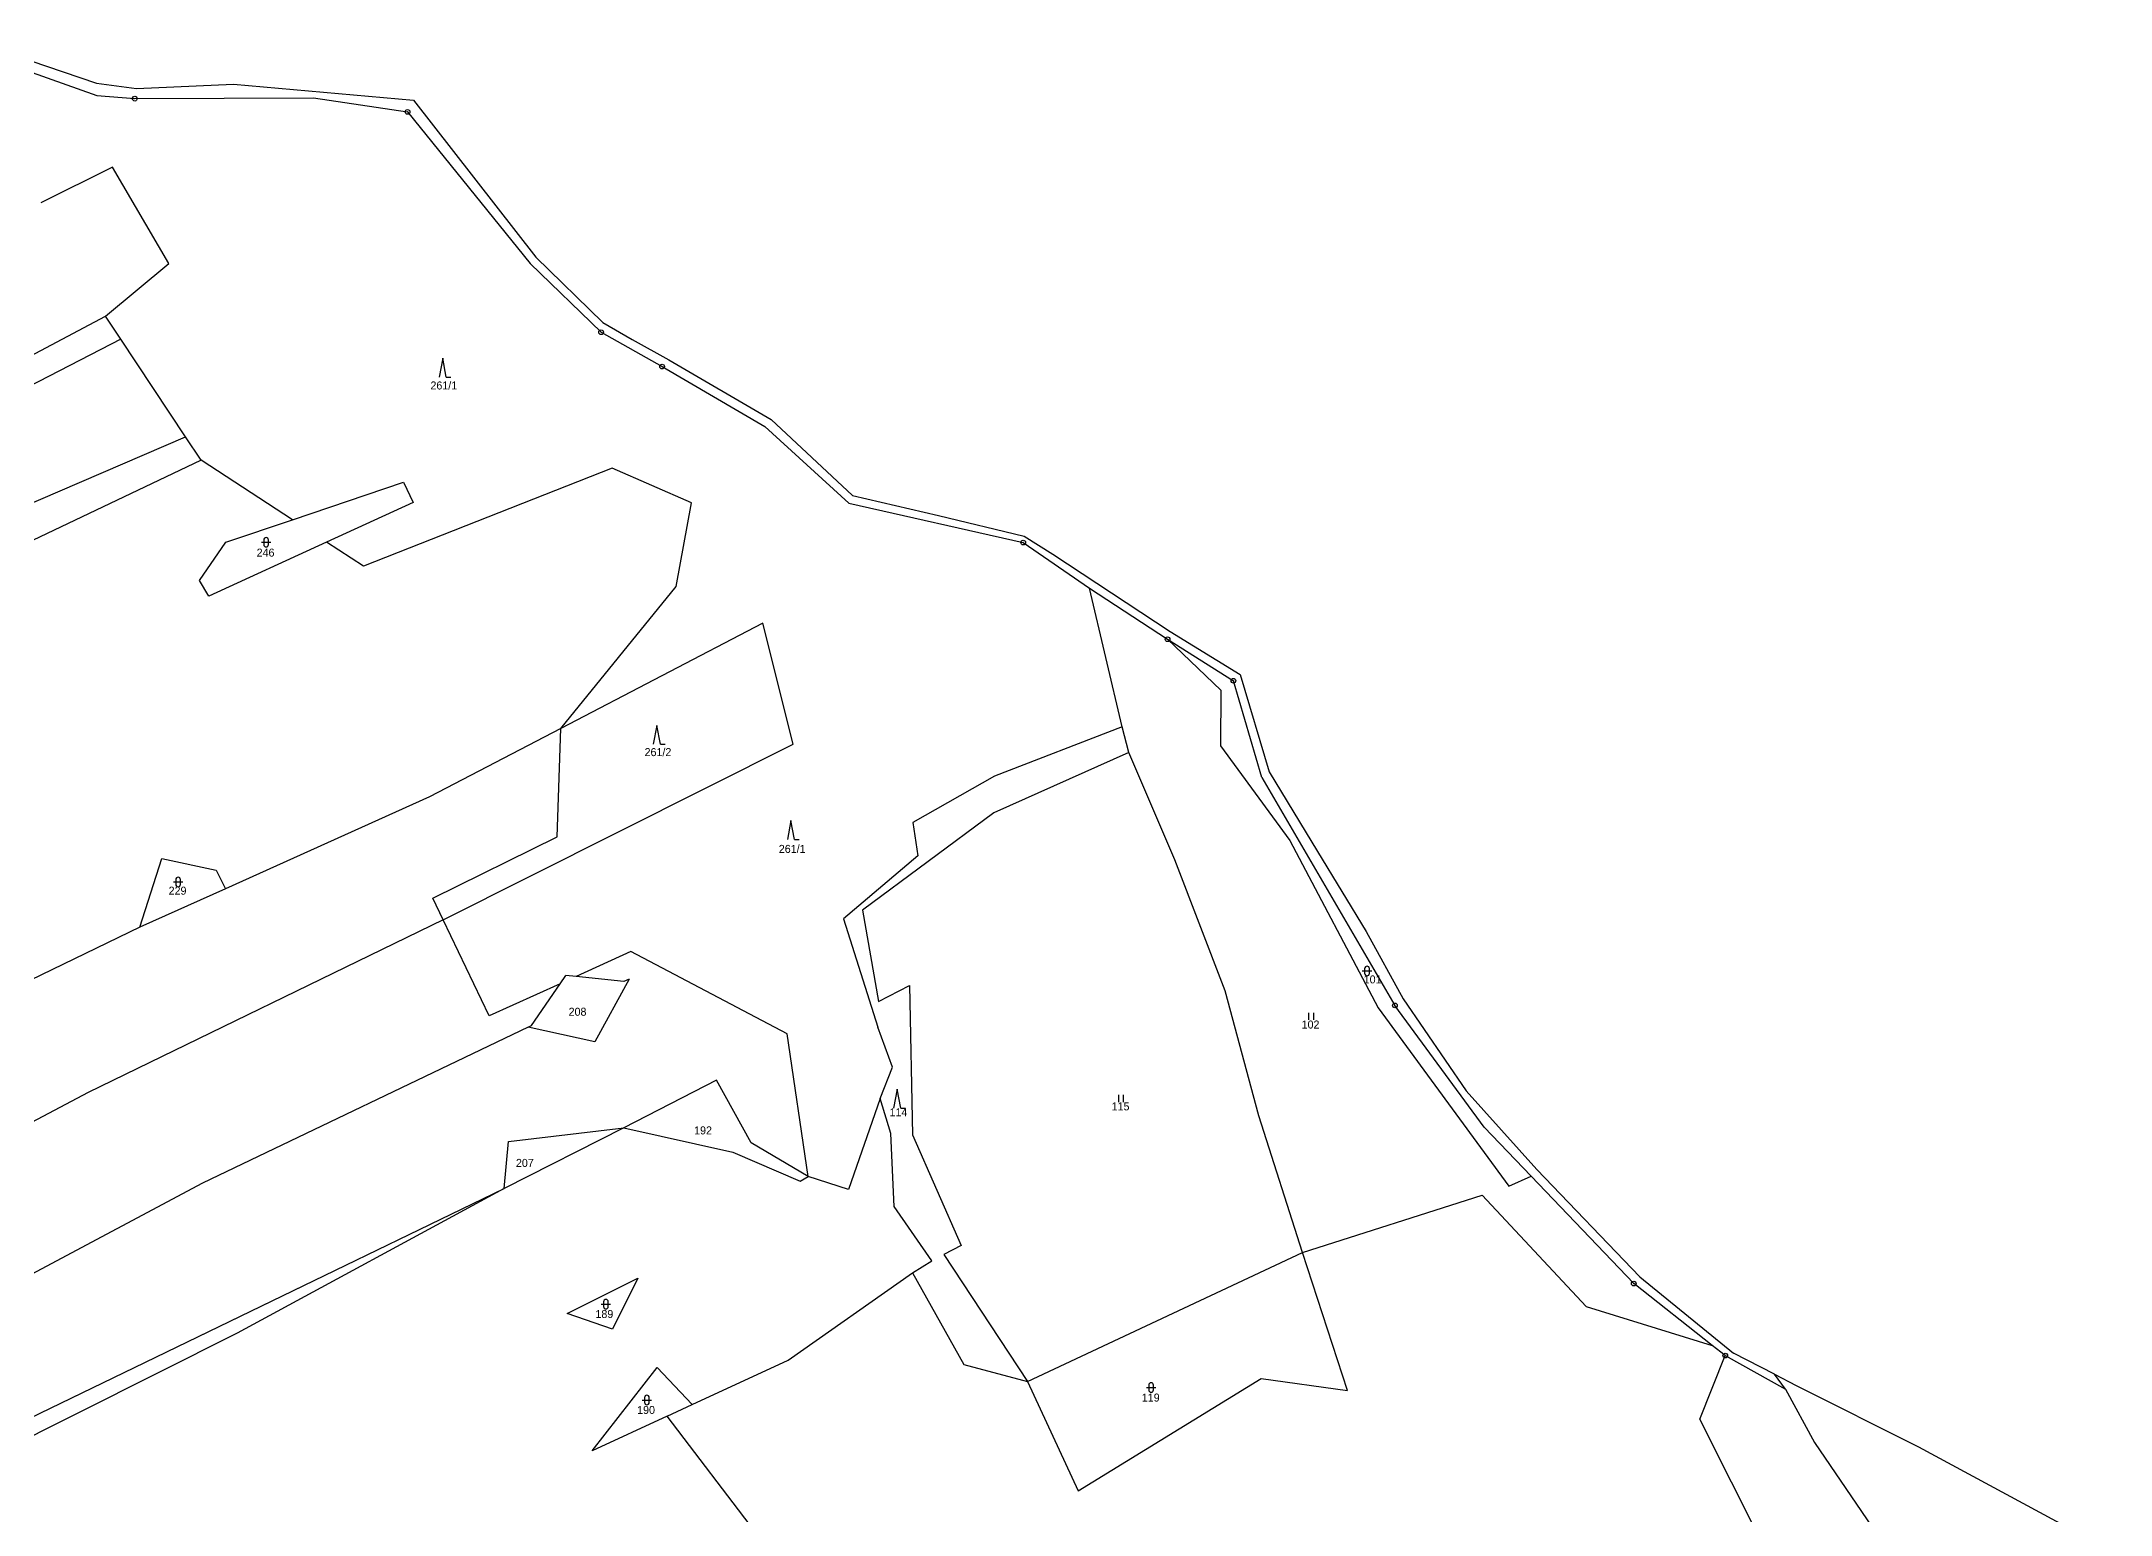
# Model space of a CAD drawing. Extents: x -528340 to -526503, y -1064020 to -1062300.
# Drawn here: x -527119 to -526679.3, y -1063254.3 to -1062941.2 of the extents above; entities that cross this region are included whole.
import ezdxf
from ezdxf.enums import TextEntityAlignment as Align

# ---------------------------------------------------------------- set-up
doc = ezdxf.new("R2010")
doc.units = 0
doc.linetypes.add('0_205_2', pattern=[0])
for name, color, linetype in [('105', 1, 'CONTINUOUS'), ('18', 1, 'CONTINUOUS'), ('20500', 1, 'CONTINUOUS'), ('20502', 1, 'CONTINUOUS'), ('21900', 1, 'CONTINUOUS'), ('306', 1, 'CONTINUOUS'), ('308', 1, 'CONTINUOUS'), ('316', 1, 'CONTINUOUS')]:
    doc.layers.add(name, color=color, linetype=linetype)

# ---------------------------------------------------------------- blocks, each defined once
blk = doc.blocks.new('3_16$2')
at = {"layer": '316', "color": 255, "linetype": 'CONTINUOUS'}
for p, q in [((-1, 1), (1, 1)), ((-0.5, 1.5), (-0.5, 0.5)), ((0.5, 0.5), (0.5, 1.5))]:
    blk.add_line(p, q, dxfattribs=at)
for centre, start, end in [((0, 1.5), 0, 180), ((0, 0.5), 180, 359.9879)]:
    blk.add_arc(centre, 0.5, start, end, dxfattribs=at)
blk = doc.blocks.new('3_06$3')
at = {"layer": '306', "color": 255, "linetype": 'CONTINUOUS'}
for p, q in [((-0.51, 0), (-0.51, 1.5)), ((0.49, 0), (0.49, 1.5))]:
    blk.add_line(p, q, dxfattribs=at)
blk = doc.blocks.new('3_08$4')
at = {"layer": '308', "color": 255, "linetype": 'CONTINUOUS'}
for p, q in [((0, 4), (-0.75, 0)), ((0.75, 0), (0, 4)), ((0.75, 0), (1.75, 0))]:
    blk.add_line(p, q, dxfattribs=at)
blk = doc.blocks.new('1_05$6')
at = {"layer": '105', "color": 3, "linetype": 'CONTINUOUS'}
for radius in [0.5, 0.0303]:
    blk.add_circle((0, 0), radius, dxfattribs=at)

msp = doc.modelspace()

# ---------------------------------------------------------------- linework, layer by layer
at = {"layer": '20500', "color": 3, "linetype": 'CONTINUOUS'}
for p, q in [((-527107.25, -1062950.15), (-527098.74, -1062951.24)), ((-527098.74, -1062951.24), (-527078.14, -1062950.34)), ((-527013.89, -1062987.06), (-526999.66, -1063000.97)), ((-526999.66, -1063000.97), (-526993.41, -1063004.61)), ((-526993.41, -1063004.61), (-526985.64, -1063008.91)), ((-526963.91, -1063021.57), (-526946.61, -1063037.71)), ((-526946.61, -1063037.71), (-526928.37, -1063041.97)), ((-526928.37, -1063041.97), (-526910.17, -1063046.36)), ((-526910.17, -1063046.36), (-526904.09, -1063050.22)), ((-526879.14, -1063066.65), (-526864.24, -1063075.77)), ((-526864.24, -1063075.77), (-526858.12, -1063096.41)), ((-526858.12, -1063096.41), (-526847.81, -1063113.37)), ((-526847.81, -1063113.37), (-526837.48, -1063130.39)), ((-526837.48, -1063130.39), (-526829.64, -1063144.71)), ((-526829.64, -1063144.71), (-526816.2, -1063164.24)), ((-526816.2, -1063164.24), (-526801.25, -1063180.92)), ((-526750.71, -1063224.46), (-526759.44, -1063219.95)), ((-526750.71, -1063224.46), (-526746.12, -1063226.84))]:
    msp.add_line(p, q, dxfattribs=at)
at = {"layer": '20502', "color": 3, "linetype": '0_205_2'}
for p, q in [((-527133.38, -1062941.24), (-527107.25, -1062950.15)), ((-527078.14, -1062950.34), (-527039.91, -1062953.72)), ((-527039.91, -1062953.72), (-527013.89, -1062987.06)), ((-526985.64, -1063008.91), (-526963.91, -1063021.57)), ((-526904.09, -1063050.22), (-526879.14, -1063066.65)), ((-526801.25, -1063180.92), (-526779.36, -1063203.73)), ((-526779.36, -1063203.73), (-526759.44, -1063219.95)), ((-526746.12, -1063226.84), (-526720.13, -1063239.9)), ((-526720.13, -1063239.9), (-526679.3, -1063261.9))]:
    msp.add_line(p, q, dxfattribs=at)
at = {"layer": '21900', "color": 3, "linetype": 'CONTINUOUS'}
for p, q in [((-527134.05, -1062943.17), (-527107.17, -1062952.74)), ((-527107.17, -1062952.74), (-527099.13, -1062953.41)), ((-527099.13, -1062953.41), (-527061.12, -1062953.26)), ((-527061.12, -1062953.26), (-527041.17, -1062956.22)), ((-527041.17, -1062956.22), (-527015.13, -1062988.4)), ((-527103.84, -1062967.96), (-527119.07, -1062975.57)), ((-527091.88, -1062988.46), (-527103.84, -1062967.96)), ((-527105.34, -1062999.59), (-527091.88, -1062988.46)), ((-527015.13, -1062988.4), (-527000.03, -1063003.04)), ((-527139.52, -1063017.8), (-527105.34, -1062999.59)), ((-527102.09, -1063004.5), (-527105.34, -1062999.59)), ((-527000.03, -1063003.04), (-526987.09, -1063010.33)), ((-527102.09, -1063004.5), (-527132.47, -1063020.18)), ((-527088.34, -1063025.25), (-527102.09, -1063004.5)), ((-526987.09, -1063010.33), (-526965.26, -1063023.09)), ((-527128.73, -1063042.62), (-527088.34, -1063025.25)), ((-527085.03, -1063030.24), (-527088.34, -1063025.25)), ((-526965.26, -1063023.09), (-526947.37, -1063039.36)), ((-527085.03, -1063030.24), (-527128.85, -1063051.09)), ((-527065.63, -1063042.89), (-527085.03, -1063030.24)), ((-526997.7, -1063031.92), (-527050.53, -1063052.75)), ((-526980.81, -1063039.27), (-526997.7, -1063031.92)), ((-527065.63, -1063042.89), (-527042.01, -1063034.92)), ((-527042.01, -1063034.92), (-527039.95, -1063039.2)), ((-527079.75, -1063047.66), (-527065.63, -1063042.89)), ((-527039.95, -1063039.2), (-527058.36, -1063047.64)), ((-526984.07, -1063057.09), (-526980.81, -1063039.27)), ((-526947.37, -1063039.36), (-526910.35, -1063047.72)), ((-527085.37, -1063055.77), (-527079.75, -1063047.66)), ((-527058.36, -1063047.64), (-527083.39, -1063059.11)), ((-527050.53, -1063052.75), (-527058.36, -1063047.64)), ((-526910.35, -1063047.72), (-526896.27, -1063057.43)), ((-527083.39, -1063059.11), (-527085.37, -1063055.77)), ((-527008.61, -1063087.23), (-526984.07, -1063057.09)), ((-526889.35, -1063086.86), (-526896.27, -1063057.43)), ((-526896.27, -1063057.43), (-526879.69, -1063068.28)), ((-526965.7, -1063064.86), (-527008.61, -1063087.23)), ((-526959.21, -1063090.59), (-526965.7, -1063064.86)), ((-526879.69, -1063068.28), (-526865.69, -1063077.09)), ((-526879.69, -1063068.28), (-526868.34, -1063079.08)), ((-526859.63, -1063097.65), (-526865.69, -1063077.09)), ((-526868.34, -1063079.08), (-526868.42, -1063090.94)), ((-526889.35, -1063086.86), (-526916.45, -1063097.34)), ((-526887.91, -1063092.31), (-526889.35, -1063086.86)), ((-527008.61, -1063087.23), (-527036.51, -1063101.78)), ((-527033.57, -1063127.91), (-526959.21, -1063090.59)), ((-527009.35, -1063110.24), (-527008.61, -1063087.23)), ((-526868.42, -1063090.94), (-526853.7, -1063111.06)), ((-526887.91, -1063092.31), (-526916.6, -1063105.19)), ((-526878.1, -1063115.14), (-526887.91, -1063092.31)), ((-526916.45, -1063097.34), (-526933.83, -1063107.24)), ((-526859.63, -1063097.65), (-526831.38, -1063146.07)), ((-527036.51, -1063101.78), (-527079.83, -1063121.29)), ((-526916.6, -1063105.19), (-526944.48, -1063125.81)), ((-526933.83, -1063107.24), (-526932.75, -1063114.29)), ((-527035.78, -1063123.27), (-527009.35, -1063110.24)), ((-526853.7, -1063111.06), (-526834.92, -1063146.62)), ((-527098.05, -1063129.46), (-527093.39, -1063114.87)), ((-527093.39, -1063114.87), (-527081.8, -1063117.37)), ((-527081.8, -1063117.37), (-527079.83, -1063121.29)), ((-526932.75, -1063114.29), (-526948.53, -1063127.68)), ((-526867.42, -1063142.98), (-526878.1, -1063115.14)), ((-527079.83, -1063121.29), (-527098.05, -1063129.46)), ((-527033.57, -1063127.91), (-527035.78, -1063123.27)), ((-526944.48, -1063125.81), (-526941.1, -1063145.27)), ((-527098.05, -1063129.46), (-527132.24, -1063146.03)), ((-527033.57, -1063127.91), (-527109.02, -1063164.6)), ((-527023.84, -1063148.32), (-527033.57, -1063127.91)), ((-526948.53, -1063127.68), (-526941.26, -1063150.71)), ((-526993.73, -1063134.65), (-527005.34, -1063139.92)), ((-526960.54, -1063152.11), (-526993.73, -1063134.65)), ((-527008.73, -1063141.46), (-527023.84, -1063148.32)), ((-527014.85, -1063150.35), (-527008.73, -1063141.46)), ((-527008.73, -1063141.46), (-527007.51, -1063139.69)), ((-527005.34, -1063139.92), (-527007.51, -1063139.69)), ((-526995.21, -1063141), (-527005.34, -1063139.92)), ((-526994.09, -1063140.5), (-527001.39, -1063153.78)), ((-526994.09, -1063140.5), (-526995.21, -1063141)), ((-526941.1, -1063145.27), (-526934.54, -1063141.84)), ((-526934.54, -1063141.84), (-526933.86, -1063173.58)), ((-526860.32, -1063169.52), (-526867.42, -1063142.98)), ((-526834.92, -1063146.62), (-526807.17, -1063184.48)), ((-526812.38, -1063171.92), (-526831.38, -1063146.07)), ((-527015.51, -1063150.73), (-527084.75, -1063183.83)), ((-527015.51, -1063150.73), (-527014.85, -1063150.35)), ((-527001.39, -1063153.78), (-527015.51, -1063150.73)), ((-526956.02, -1063182.4), (-526960.54, -1063152.11)), ((-526938.11, -1063159.2), (-526941.26, -1063150.71)), ((-526940.72, -1063165.85), (-526938.11, -1063159.2)), ((-527109.02, -1063164.6), (-527202.96, -1063214.11)), ((-526975.5, -1063161.96), (-526995.18, -1063172.11)), ((-526968.19, -1063175.28), (-526975.5, -1063161.96)), ((-526940.72, -1063165.85), (-526947.5, -1063185.16)), ((-526938.45, -1063173.32), (-526940.72, -1063165.85)), ((-526851.04, -1063198.61), (-526860.32, -1063169.52)), ((-526995.18, -1063172.11), (-527020.66, -1063184.95)), ((-527019.74, -1063175), (-526995.18, -1063172.11)), ((-526995.18, -1063172.11), (-526972.04, -1063177.28)), ((-526937.74, -1063188.83), (-526938.45, -1063173.32)), ((-526933.86, -1063173.58), (-526923.51, -1063197.06)), ((-526802.43, -1063182.34), (-526812.38, -1063171.92)), ((-527020.66, -1063184.95), (-527019.74, -1063175)), ((-526972.04, -1063177.28), (-526957.74, -1063183.43)), ((-526956.02, -1063182.4), (-526968.19, -1063175.28)), ((-526957.74, -1063183.43), (-526956.02, -1063182.4)), ((-526947.5, -1063185.16), (-526956.02, -1063182.4)), ((-526807.17, -1063184.48), (-526802.43, -1063182.34)), ((-526780.62, -1063205.19), (-526802.43, -1063182.34)), ((-527148.07, -1063246.64), (-527020.66, -1063184.95)), ((-527084.75, -1063183.83), (-527121.12, -1063203.22)), ((-527020.66, -1063184.95), (-527077.4, -1063215.73)), ((-526851.04, -1063198.61), (-526812.83, -1063186.42)), ((-526812.83, -1063186.42), (-526790.76, -1063210.05)), ((-526929.78, -1063200.33), (-526937.74, -1063188.83)), ((-526933.88, -1063202.91), (-526929.78, -1063200.33)), ((-526923.51, -1063197.06), (-526927.21, -1063199.03)), ((-526927.21, -1063199.03), (-526909.47, -1063225.96)), ((-526909.47, -1063225.96), (-526851.04, -1063198.61)), ((-526841.44, -1063227.87), (-526851.04, -1063198.61)), ((-527007.24, -1063211.51), (-526992.21, -1063204)), ((-526992.21, -1063204), (-526997.65, -1063214.88)), ((-526960.3, -1063221.42), (-526933.88, -1063202.91)), ((-526933.88, -1063202.91), (-526923, -1063222.37)), ((-526763.93, -1063218.32), (-526780.62, -1063205.19)), ((-526997.65, -1063214.88), (-527007.24, -1063211.51)), ((-526790.76, -1063210.05), (-526763.93, -1063218.32)), ((-527077.4, -1063215.73), (-527146.81, -1063250.52)), ((-526761.18, -1063220.48), (-526763.93, -1063218.32)), ((-527001.93, -1063240.72), (-526988.14, -1063222.98)), ((-526988.14, -1063222.98), (-526980.69, -1063230.88)), ((-526980.69, -1063230.88), (-526960.3, -1063221.42)), ((-526923, -1063222.37), (-526909.47, -1063225.96)), ((-526766.58, -1063234.01), (-526761.18, -1063220.48)), ((-526761.18, -1063220.48), (-526748.38, -1063227.64)), ((-526909.47, -1063225.96), (-526898.67, -1063249.22)), ((-526898.67, -1063249.22), (-526859.8, -1063225.38)), ((-526859.8, -1063225.38), (-526841.44, -1063227.87)), ((-526748.38, -1063227.64), (-526750.71, -1063224.46)), ((-526986, -1063233.35), (-526980.69, -1063230.88)), ((-526748.38, -1063227.64), (-526742.24, -1063238.95)), ((-526986, -1063233.35), (-527001.93, -1063240.72)), ((-526967.27, -1063258.02), (-526986, -1063233.35)), ((-526753.15, -1063260.79), (-526766.58, -1063234.01)), ((-526742.24, -1063238.95), (-526725.56, -1063263.39))]:
    msp.add_line(p, q, dxfattribs=at)

# ---------------------------------------------------------------- block references
at = {"layer": '105', "color": 0, "linetype": 'BYBLOCK'}
for p in [(-527099.13, -1062953.41), (-527041.17, -1062956.22), (-527000.03, -1063003.04), (-526987.09, -1063010.33), (-526910.35, -1063047.72), (-526879.69, -1063068.28), (-526865.69, -1063077.09), (-526831.38, -1063146.07), (-526780.62, -1063205.19), (-526761.18, -1063220.48)]:
    msp.add_blockref('1_05$6', p, dxfattribs=at)
at = {"layer": '306', "color": 0, "linetype": 'BYBLOCK'}
for p in [(-526849.12, -1063149.16), (-526889.55, -1063166.6)]:
    msp.add_blockref('3_06$3', p, dxfattribs=at)
at = {"layer": '308', "color": 0, "linetype": 'BYBLOCK'}
for p in [(-527033.69, -1063012.56), (-526988.2, -1063090.58), (-526959.71, -1063110.8), (-526937.13, -1063167.88)]:
    msp.add_blockref('3_08$4', p, dxfattribs=at)
at = {"layer": '316', "color": 0, "linetype": 'BYBLOCK'}
for p in [(-527071.22, -1063048.67), (-527089.92, -1063120.85), (-526837.3, -1063139.76), (-526999.01, -1063210.55), (-526883.17, -1063228.26), (-526990.32, -1063230.92)]:
    msp.add_blockref('3_16$2', p, dxfattribs=at)

# ---------------------------------------------------------------- texts
at = {"layer": '18', "color": 255, "linetype": 'CONTINUOUS'}
for s, p in [('261/1', (-527033.46, -1063015.71)), ('246', (-527071.34, -1063051.23)), ('261/2', (-526987.96, -1063093.61)), ('261/1', (-526959.44, -1063114.18)), ('229', (-527090.04, -1063123.06)), ('101', (-526836.11, -1063141.91)), ('208', (-527005.05, -1063148.78)), ('102', (-526849.3, -1063151.5)), ('114', (-526936.86, -1063170.14)), ('115', (-526889.67, -1063168.89)), ('192', (-526978.38, -1063173.99)), ('207', (-527016.24, -1063180.9)), ('189', (-526999.35, -1063213.01)), ('190', (-526990.49, -1063233.4)), ('119', (-526883.26, -1063230.76))]:
    msp.add_text(s, height=1.7, dxfattribs=at).set_placement(p, align=Align.BOTTOM_CENTER)

doc.saveas('drawing.dxf')
